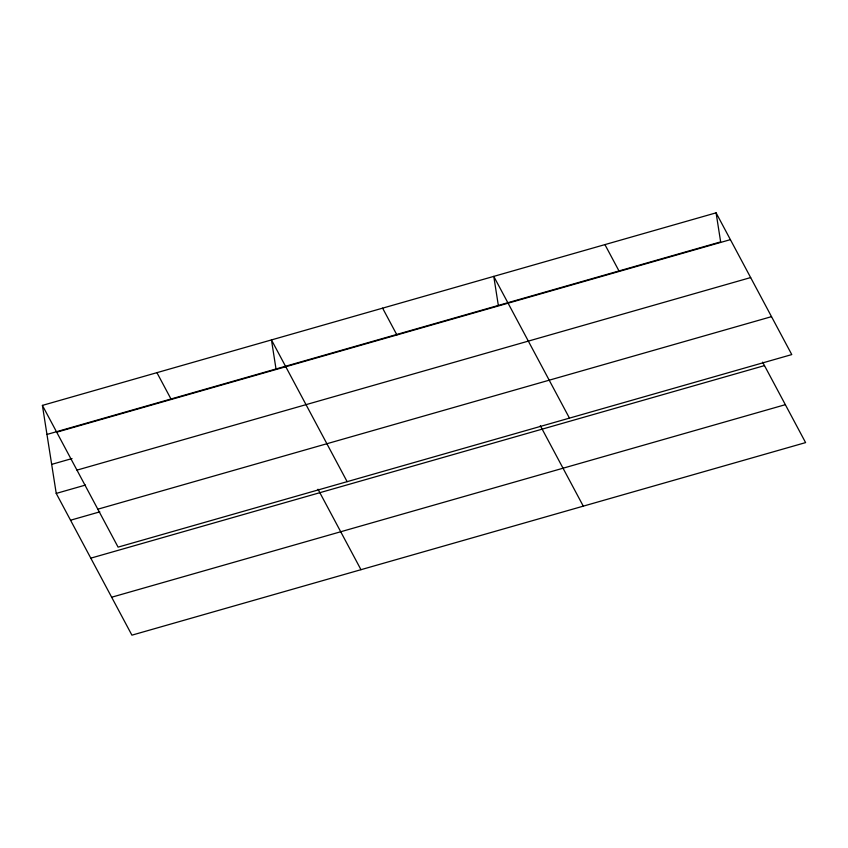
<?xml version="1.0" encoding="UTF-8"?>
<svg xmlns="http://www.w3.org/2000/svg" width="848" height="848" viewBox="0 0 848 848"><rect width="100%" height="100%" fill="white"/><g stroke="black" fill="none" stroke-linecap="round" stroke-linejoin="round"><path stroke-width="1.27" d="M42.4 405.397L716.083 212.837L791.767 354.581L118.084 547.13L42.4 405.397L56.233 493.419L131.917 635.163L805.6 442.603L762.638 362.149M46.969 434.441L720.652 241.892L716.083 212.837M56.71 432.194L730.393 239.645M51.664 464.375L72.027 458.556M76.967 470.121L750.65 277.572M56.233 493.419L85.5 485.056M97.827 509.203L771.51 316.654M70.543 520.216L99.81 511.853M90.8 558.154L764.483 365.605M111.66 597.225L785.343 404.676M604.931 244.616L619.241 271.413M569.453 418.117L493.769 276.384L498.338 305.428M540.324 425.696L583.286 506.15M382.607 308.153L396.917 334.949M347.139 481.664L271.455 339.921L276.013 368.975M318.011 489.232L360.972 569.686M156.922 372.654L171.232 399.461"/></g></svg>
